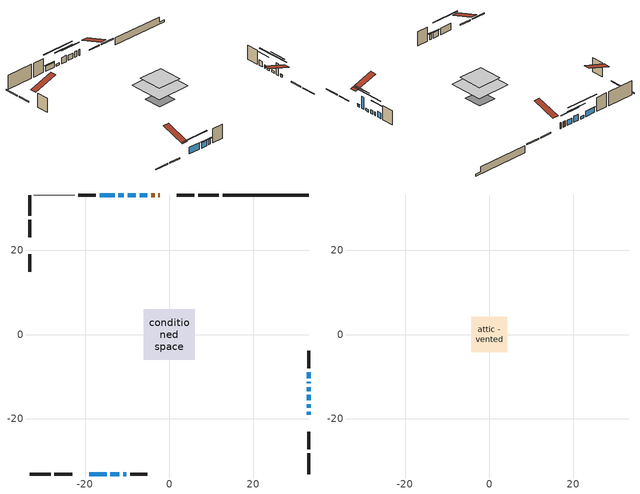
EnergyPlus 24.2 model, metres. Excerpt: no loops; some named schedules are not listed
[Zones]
conditioned space
 floor outside (Floor1 construction): -2.86,-2.86 -2.86,2.86 2.86,2.86 2.86,-2.86 z0.61
 floor adiabatic (AdiabaticFloorConstruction): -6.02,-6.02 -6.02,6.02 6.02,6.02 6.02,-6.02 z3.05
 floor foundation (Slab1 construction): -3.15,-3.15 -3.15,3.15 3.15,3.15 3.15,-3.15 z-1.83
 wall outside (RimJoist1 construction): 11.81,33.16 6.87,33.16 / -33.16,-33.16 -28.22,-33.16 / -33.16,33.16 -33.16,28.22 / 33.16,-33.16 33.16,-28.22 z0.61:0.91
 wall outside (RimJoist2 construction): 5.94,33.16 1.76,33.16 / -27.3,-33.16 -23.11,-33.16 / -33.16,27.3 -33.16,23.11 / 33.16,-27.3 33.16,-23.11 z0.61:0.91
 wall outside (AdiabaticWallConstruction 1): -2.28,33.16 -2.56,33.16 / -3.48,33.16 -4.31,33.16 z0.61:2.64
 wall outside (AdiabaticWallConstruction): 33.16,-19.07 33.16,-18.35 z0.61:1.32; 33.16,-17.43 33.16,-16.56 z0.61:4.78; -5.24,33.16 -7.02,33.16 / -13.01,33.16 -16.56,33.16 z0.61:2.44; -7.95,33.16 -9.88,33.16 z0.61:2.74; -19.07,-33.16 -14.9,-33.16 z0.61:2.95; 33.16,-15.64 33.16,-14.36 / -10.81,33.16 -12.08,33.16 z0.61:1.37; -13.97,-33.16 -11.89,-33.16 / -10.96,-33.16 -10.25,-33.16 / 33.16,-10.35 33.16,-8.92 z0.61:2.49; 33.16,-13.44 33.16,-12.52 / 33.16,-11.59 33.16,-11.27 z0.61:1.83
 wall outside (Wall1 construction): -17.49,33.16 -21.59,33.16 / -9.32,-33.16 -5.23,-33.16 / -33.16,19.07 -33.16,14.97 / 33.16,-8 33.16,-3.9 z0.61:5.49
 wall foundation (FoundationWall1 construction): 12.74,33.16,-1.83 12.74,33.16,0.61 31.12,33.16,0.61 31.12,33.16,-1.16 33.16,33.16,-1.16 33.16,33.16,-1.83
 wall adiabatic (Wall3 construction): -22.52,33.16 -32.23,33.16 z0.61:5.49
 window (WindowConstruction): 33.16,-19.07 33.16,-18.36 z0.61:1.32
 window (WindowConstruction 5): 33.16,-17.43 33.16,-16.56 z0.61:4.78
 window (WindowConstruction 6): -5.24,33.16 -7.02,33.16 z0.61:2.44
 window (WindowConstruction 7): -7.95,33.16 -9.88,33.16 z0.61:2.74
 window (WindowConstruction 8): -19.07,-33.16 -14.9,-33.16 z0.61:2.95
 window (WindowConstruction 11): 33.16,-15.64 33.16,-14.36 z0.61:1.37
 window (WindowConstruction 12): -10.81,33.16 -12.08,33.16 z0.61:1.37
 window (WindowConstruction 1): -13.01,33.16 -16.56,33.16 z0.61:2.44
 window (WindowConstruction 2): -13.97,-33.16 -11.89,-33.16 z0.61:2.49
 window (WindowConstruction 3): -10.96,-33.16 -10.25,-33.16 z0.61:2.49
 window (WindowConstruction 9): 33.16,-13.44 33.16,-12.52 z0.61:1.83
 window (WindowConstruction 10): 33.16,-11.59 33.16,-11.27 z0.61:1.83
 window (WindowConstruction 4): 33.16,-10.34 33.16,-8.92 z0.61:2.49
 door (Door): -2.28,33.16 -2.56,33.16 z0.61:2.64
 door (Door 1): -3.48,33.16 -4.31,33.16 z0.61:2.64
 ceiling adiabatic (AdiabaticFloorConstruction): 6.02,-6.02 6.02,6.02 -6.02,6.02 -6.02,-6.02 z3.05
attic - vented
 floor to conditioned space (Floor2 construction Reversed): -4.26,-4.26 -4.26,4.26 4.26,4.26 4.26,-4.26 z5.49
 roof outside (Roof1 construction): -1.36,33.16,5.49 -1.36,24.87,8.25 0.83,24.87,8.25 0.83,33.16,5.49; -20,-33.16,5.49 -20,-24.87,8.25 -22.18,-24.87,8.25 -22.18,-33.16,5.49; -33.16,20,5.49 -24.87,20,8.25 -24.87,22.18,8.25 -33.16,22.18,5.49; 33.16,-20,5.49 24.87,-20,8.25 24.87,-22.18,8.25 33.16,-22.18,5.49
shading: 33.16,-18.21 33.16,-19.22 33.31,-19.22 33.31,-18.21 z1.47; 33.16,-13.93 33.16,-20.07 33.31,-20.07 33.31,-13.93 z7.42; -9.76,33.16 -2.5,33.16 -2.5,33.31 -9.76,33.31 z5.18; -12.62,33.16 -5.21,33.16 -5.21,33.31 -12.62,33.31 z5.48; -11.85,-33.16 -22.12,-33.16 -22.12,-33.31 -11.85,-33.31 z6; 33.16,-9.03 33.16,-20.97 33.31,-20.97 33.31,-9.03 z6.7; -17.41,33.16 -5.48,33.16 -5.48,33.31 -17.41,33.31 z6.7; -16.71,33.16 -12.86,33.16 -12.86,33.31 -16.71,33.31 z2.59; -11.59,-33.16 -14.27,-33.16 -14.27,-33.31 -11.59,-33.31 z2.79; -9.95,-33.16 -11.26,-33.16 -11.26,-33.31 -9.95,-33.31 z2.79; 33.16,-6.18 33.16,-13.09 33.31,-13.09 33.31,-6.18 z5.23
[Building]
Building 1: Terrain=Suburbs
[Site:Location]
Montreal Intl AP_QC: Latitude {deg}=45.47; Longitude {deg}=-73.74; Time Zone {hr}=-5; Elevation {m}=36; Keep Site Location Information=Yes
[Site:GroundTemperature:Shallow]
2.07863, -0.316383, -0.508184, 0.628371, 5.19101, 9.73239, 13.6695, 16.1636, 16.3755, 14.347, 10.5102, 6.10817
[Site:WaterMainsTemperature]
Calculation Method=Schedule; Temperature Schedule=mains temperature schedule
[Material] Roughness=Rough; Thermal Absorptance=0.9
Name | Thickness {m} | Conductivity {W/m-K} | Density {kg/m3} | Specific Heat {J/kg-K} | Solar Absorptance | Visible Absorptance
asphalt or fiberglass shingles | 0.00635 | 0.162714 | 1121.4 | 1465.45 | 0.4 | 0.4
ceiling loosefill ins | 0.169333 | 0.0480833 | 16.02 | 1046.75 | 0.7 | 0.7
ceiling stud and cavity | 0.1397 | 0.0826429 | 65.682 | 1177.47 | 0.7 | 0.7
concrete 4.0 in. | 0.1016 | 1.803125 | 2242.8 | 837.4 | 0.7 | 0.7
concrete 8.0 in. | 0.2032 | 1.803125 | 2242.8 | 837.4 | 0.7 | 0.7
door material | 0.04445 | 0.0451087 | 512.64 | 1214.23 | 0.7 | 0.7
exterior vertical ins | 0.0542606 | 0.029427 | 32.04 | 1214.23 | 0.7 | 0.7
floor covering | 0.0127 | 0.0433444 | 54.468 | 1339.84 | 0.6 | 0.6
floor rigid ins; rim joist rigid ins; wall rigid ins | 0.051816 | 0.029427 | 32.04 | 1214.23 | 0.7 | 0.7
floor rigid ins 1; wall rigid ins 2 | 0.512978 | 0.029427 | 32.04 | 1214.23 | 0.7 | 0.7
floor stud and cavity | 0.1397 | 0.102082 | 92.3553 | 1139.71 | 0.7 | 0.7
floor stud and cavity 1 | 0.1397 | 1.75129 | 37.0049 | 1207.88 | 0.7 | 0.7
furniture material conditioned space 1 | 0.1524 | 0.115458 | 640.8 | 1214.23 | 0.6 | 0.6
gypsum board | 0.0127 | 0.160291 | 801 | 837.4 | 0.6 | 0.6
gypsum board 1 | 0.0127 | 0.160291 | 801 | 837.4 | 0.7 | 0.7
osb sheathing 0.5 in. | 0.0127 | 0.115458 | 512.64 | 1214.23 | 0.7 | 0.7
osb sheathing 0.75 in. | 0.01905 | 0.115458 | 512.64 | 1214.23 | 0.7 | 0.7
osb sheathing 2.0 in. | 0.0508 | 0.115458 | 512.64 | 1214.23 | 0.7 | 0.7
rim joist stud and cavity | 0.0508 | 0.0347348 | 125.044 | 1163.47 | 0.6 | 0.6
rim joist stud and cavity 1 | 0.0508 | 0.0345269 | 125.044 | 1163.47 | 0.6 | 0.6
wall rigid ins 1 | 0.051816 | 0.029427 | 32.04 | 1214.23 | 0.4 | 0.4
wall stud and cavity | 0.1397 | 0.160606 | 139.0536 | 1170.24 | 0.7 | 0.7
wall stud and cavity 1 | 0.1397 | 0.135265 | 139.0536 | 1170.24 | 0.7 | 0.7
wall stud and cavity 2 | 0.0889 | 0.380278 | 52.3479 | 1209.89 | 0.7 | 0.7
wall stud and cavity 3 | 0.0889 | 0.391764 | 83.0341 | 1211.67 | 0.7 | 0.7
wood siding | 0.0254 | 0.102417 | 544.68 | 1172.36 | 0.4 | 0.4
wood siding 1; wood siding 2; wood siding 3 | 0.0254 | 0.102417 | 544.68 | 1172.36 | 0.7 | 0.7
[WindowMaterial:SimpleGlazingSystem]
Name | U-Factor {W/m2-K} | Solar Heat Gain Coefficient
WindowMaterial | 2.98038 | 0.6
WindowMaterial 1 | 2.887263 | 0.7
WindowMaterial 2 | 2.881585 | 0.7
WindowMaterial 3 | 2.941204 | 0.65
WindowMaterial 4 | 2.909975 | 0.68
WindowMaterial 5 | 2.87988 | 0.7
WindowMaterial 6 | 2.87534 | 0.71
WindowMaterial 7 | 6.662 | 0.76
WindowMaterial 8 | 6.83007 | 0.72
WindowMaterial 9 | 3.304596 | 0.64
[Construction]
AdiabaticFloorConstruction: floor stud and cavity 1, floor rigid ins 1, osb sheathing 0.75 in., floor covering
AdiabaticWallConstruction: wood siding 2, wall rigid ins 2, wall stud and cavity 2, gypsum board
AdiabaticWallConstruction 1: wood siding 3, wall rigid ins 2, wall stud and cavity 2, gypsum board
Door; Door 1: door material
Floor1 construction: floor stud and cavity, floor rigid ins, osb sheathing 0.75 in., floor covering
Floor2 construction Reversed: gypsum board, ceiling stud and cavity, ceiling loosefill ins
FoundationWall1 construction: concrete 8.0 in., gypsum board 1
furniture construction conditioned space 1: furniture material conditioned space 1
PartitionWallConstruction: gypsum board, wall stud and cavity 3, gypsum board
RimJoist1 construction: wood siding 1, rim joist rigid ins, osb sheathing 2.0 in., rim joist stud and cavity
RimJoist2 construction: wood siding 1, rim joist rigid ins, osb sheathing 2.0 in., rim joist stud and cavity 1
Roof1 construction: asphalt or fiberglass shingles
Slab1 construction: concrete 4.0 in.
Wall1 construction: wood siding, wall rigid ins, osb sheathing 0.5 in., wall stud and cavity, gypsum board
Wall3 construction: wall rigid ins 1, osb sheathing 0.5 in., wall stud and cavity 1, gypsum board
WindowConstruction: WindowMaterial
WindowConstruction 1; WindowConstruction 6: WindowMaterial 1
WindowConstruction 10: WindowMaterial 8
WindowConstruction 11; WindowConstruction 12: WindowMaterial 9
WindowConstruction 2: WindowMaterial 2
WindowConstruction 3; WindowConstruction 4: WindowMaterial 3
WindowConstruction 5: WindowMaterial 4
WindowConstruction 7: WindowMaterial 5
WindowConstruction 8: WindowMaterial 6
WindowConstruction 9: WindowMaterial 7
[Zone] Multiplier=1; Part of Total Floor Area=Yes
Name | Volume {m3}
attic - vented | 32.5085
conditioned space | 477.7
[Space]
Name | Zone | Volume {m3}
attic - vented 1 | attic - vented | 32.5085
conditioned space 1 | conditioned space | 477.7
[ZoneInfiltration:EffectiveLeakageArea]
infil attic - vented 1: Zone or Space=attic - vented 1; Schedule=Always On Discrete; Effective Air Leakage Area {cm2}=2898.4; Stack Coefficient=0.000192182; Wind Coefficient=9.36648e-06
[ZoneMixing]
whole house fan mix: Zone or Space=attic - vented; Schedule=Always On Continuous; Design Flow Rate Calculation Method=Flow/Zone; Design Flow Rate {m3/s}=0; Source Zone or Space=conditioned space
[SurfaceProperty:ExposedFoundationPerimeter]
Slab1: Exposed Perimeter Calculation Method=TotalExposedPerimeter; Total Exposed Perimeter {m}=20.422
[InternalMass] Zone or ZoneList=conditioned space; Space or SpaceList=conditioned space 1
Name | Construction | Surface Area {m2}
furniture mass conditioned space 1 | furniture construction conditioned space 1 | 86.944
partition wall mass | PartitionWallConstruction | 217.36
[Lights]
interior lighting: Zone or ZoneList or Space or SpaceList=conditioned space 1; Schedule=interior lighting schedule; Design Level Calculation Method=LightingLevel; Lighting Level {W}=343.2; Return Air Fraction=0; Fraction Radiant=0.6; Fraction Visible=0.2; Fraction Replaceable=1
[People]
occupants: Zone or ZoneList or Space or SpaceList=conditioned space 1; Number of People Schedule=occupants schedule; Number of People Calculation Method=People; Number of People=3; Fraction Radiant=0.314171; Sensible Heat Fraction=0.56303; Activity Level Schedule=occupants activity schedule; Carbon Dioxide Generation Rate {m3/s-W}=0; Enable ASHRAE 55 Comfort Warnings=No; Mean Radiant Temperature Calculation Type=EnclosureAveraged
[ElectricEquipment] Zone or ZoneList or Space or SpaceList=conditioned space 1; Design Level Calculation Method=EquipmentLevel
Name | Schedule | Design Level {W} | Fraction Latent | Fraction Radiant | Fraction Lost
clothes dryer | clothes dryer schedule | 140.772 | 0.015 | 0.081 | 0.85
clothes washer | clothes washer schedule | 32.1985 | 0.03 | 0.162 | 0.7
cooking range | cooking range schedule | 208.969 | 0.08 | 0.432 | 0.2
dishwasher | dishwasher schedule | 66.8632 | 0.3 | 0.18 | 0.4
fridge | fridge schedule | 72.9452 | 0 | 0.6 | 0
mech vent bath fan 0 | mech vent bath fan 0 schedule | 50.2 | 0 | 0 | 1
mech vent bath fan 1 | mech vent bath fan 1 schedule | 50.2 | 0 | 0 | 1
mech vent house fan | mech vent house fan schedule | 0 | 0 | 0 | 1
mech vent house fan cfis | mech vent house fan cfis schedule | 0 | 0 | 0 | 0
mech vent range fan 0 | mech vent range fan 0 schedule | 57 | 0 | 0 | 1
misc plug loads | misc plug loads schedule | 494.7 | 0.045 | 0.513 | 0.1
whole house fan | Always On Discrete | 0 | 0 | 0 | 1
[OtherEquipment] Zone or ZoneList or Space or SpaceList=conditioned space 1; Design Level Calculation Method=EquipmentLevel
Name | Fuel Type | Schedule | Design Level {W} | Fraction Latent | Fraction Radiant | Fraction Lost
clothes dryer 1 | Electricity | clothes dryer schedule | 0 | 0.015 | 0.081 | 0.85
cooking range 1 | Electricity | cooking range schedule | 0 | 0.08 | 0.432 | 0.2
general water use latent | None | general water use schedule | 59.3978 | 1 | 0 | 0
general water use sensible | None | general water use schedule | -58.539 | 0 | 0.6 | 0
mech vent house fan latent load | None | Always On Discrete | 0 | 1 | 0 | 0
mech vent house fan sensible load | None | Always On Discrete | 0 | 0 | 0 | 0
water heater energy adjustment1 | Electricity | Always On Discrete | 0.01 | 0 | 0 | 1
[ZoneInfiltration:DesignFlowRate] Zone or ZoneList or Space or SpaceList=conditioned space 1; Schedule=Always On Discrete; Design Flow Rate Calculation Method=Flow/Zone; Design Flow Rate {m3/s}=0
infil flow; natural vent flow; whole house fan flow
[Foundation:Kiva]
Foundation Kiva 1: Initial Indoor Air Temperature {C}=18; Wall Height Above Grade {m}=0.609996; Wall Depth Below Slab {m}=0.2032; Custom Block Material Name 1=exterior vertical ins; Custom Block Depth 1 {m}=2.43998; Custom Block X Position 1 {m}=0.2159; Custom Block Z Position 1 {m}=0
[Foundation:Kiva:Settings]
Soil Conductivity {W/m-K}=0.849921; Soil Density {kg/m3}=1842.3; Soil Specific Heat {J/kg-K}=418.7; Ground Solar Absorptivity=0.9; Ground Thermal Absorptivity=0.9; Ground Surface Roughness {m}=0.03; Far-Field Width {m}=40; Deep-Ground Boundary Condition=ZeroFlux; Deep-Ground Depth {m}=40; Minimum Cell Dimension {m}=0.2; Maximum Cell Growth Coefficient=3; Simulation Timestep=Timestep
[Exterior:Lights]
exterior lighting: Schedule=exterior lighting schedule; Design Level {W}=75.6
[Schedule:Constant]
Name | Hourly Value
Always On Continuous; mech vent house fan schedule; mech vent house fan cfis schedule; Always On Discrete | 1
occupants activity schedule | 117.228
fridge schedule | 0
[Schedule:Week:Daily]
interior lighting schedule Week Rule - Jan1-Jan27: interior lighting schedule day, interior lighting schedule day, interior lighting schedule day, interior lighting schedule day, interior lighting schedule day, interior lighting schedule day, interior lighting schedule day, interior lighting schedule default day, interior lighting schedule default day, interior lighting schedule default day, interior lighting schedule default day, interior lighting schedule default day
interior lighting schedule Week Rule - Jan28-Feb3: interior lighting schedule day, interior lighting schedule day, interior lighting schedule day, interior lighting schedule day, interior lighting schedule day 1, interior lighting schedule day 1, interior lighting schedule day 1, interior lighting schedule default day, interior lighting schedule default day, interior lighting schedule default day, interior lighting schedule default day, interior lighting schedule default day
interior lighting schedule Week Rule - Feb4-Feb24: interior lighting schedule day 1, interior lighting schedule day 1, interior lighting schedule day 1, interior lighting schedule day 1, interior lighting schedule day 1, interior lighting schedule day 1, interior lighting schedule day 1, interior lighting schedule default day, interior lighting schedule default day, interior lighting schedule default day, interior lighting schedule default day, interior lighting schedule default day
interior lighting schedule Week Rule - Feb25-Mar3: interior lighting schedule day 1, interior lighting schedule day 1, interior lighting schedule day 1, interior lighting schedule day 1, interior lighting schedule day 2, interior lighting schedule day 2, interior lighting schedule day 2, interior lighting schedule default day, interior lighting schedule default day, interior lighting schedule default day, interior lighting schedule default day, interior lighting schedule default day
interior lighting schedule Week Rule - Mar4-Mar31: interior lighting schedule day 2, interior lighting schedule day 2, interior lighting schedule day 2, interior lighting schedule day 2, interior lighting schedule day 2, interior lighting schedule day 2, interior lighting schedule day 2, interior lighting schedule default day, interior lighting schedule default day, interior lighting schedule default day, interior lighting schedule default day, interior lighting schedule default day
interior lighting schedule Week Rule - Apr1-Apr28: interior lighting schedule day 3, interior lighting schedule day 3, interior lighting schedule day 3, interior lighting schedule day 3, interior lighting schedule day 3, interior lighting schedule day 3, interior lighting schedule day 3, interior lighting schedule default day, interior lighting schedule default day, interior lighting schedule default day, interior lighting schedule default day, interior lighting schedule default day
interior lighting schedule Week Rule - Apr29-May5: interior lighting schedule day 3, interior lighting schedule day 3, interior lighting schedule day 4, interior lighting schedule day 4, interior lighting schedule day 4, interior lighting schedule day 4, interior lighting schedule day 4, interior lighting schedule default day, interior lighting schedule default day, interior lighting schedule default day, interior lighting schedule default day, interior lighting schedule default day
interior lighting schedule Week Rule - May6-May26: interior lighting schedule day 4, interior lighting schedule day 4, interior lighting schedule day 4, interior lighting schedule day 4, interior lighting schedule day 4, interior lighting schedule day 4, interior lighting schedule day 4, interior lighting schedule default day, interior lighting schedule default day, interior lighting schedule default day, interior lighting schedule default day, interior lighting schedule default day
interior lighting schedule Week Rule - May27-Jun2: interior lighting schedule day 4, interior lighting schedule day 4, interior lighting schedule day 4, interior lighting schedule day 4, interior lighting schedule day 4, interior lighting schedule day 5, interior lighting schedule day 5, interior lighting schedule default day, interior lighting schedule default day, interior lighting schedule default day, interior lighting schedule default day, interior lighting schedule default day
interior lighting schedule Week Rule - Jun3-Jun30: interior lighting schedule day 5, interior lighting schedule day 5, interior lighting schedule day 5, interior lighting schedule day 5, interior lighting schedule day 5, interior lighting schedule day 5, interior lighting schedule day 5, interior lighting schedule default day, interior lighting schedule default day, interior lighting schedule default day, interior lighting schedule default day, interior lighting schedule default day
interior lighting schedule Week Rule - Jul1-Jul28: interior lighting schedule day 6, interior lighting schedule day 6, interior lighting schedule day 6, interior lighting schedule day 6, interior lighting schedule day 6, interior lighting schedule day 6, interior lighting schedule day 6, interior lighting schedule default day, interior lighting schedule default day, interior lighting schedule default day, interior lighting schedule default day, interior lighting schedule default day
interior lighting schedule Week Rule - Jul29-Aug4: interior lighting schedule day 6, interior lighting schedule day 6, interior lighting schedule day 6, interior lighting schedule day 7, interior lighting schedule day 7, interior lighting schedule day 7, interior lighting schedule day 7, interior lighting schedule default day, interior lighting schedule default day, interior lighting schedule default day, interior lighting schedule default day, interior lighting schedule default day
interior lighting schedule Week Rule - Aug5-Aug25: interior lighting schedule day 7, interior lighting schedule day 7, interior lighting schedule day 7, interior lighting schedule day 7, interior lighting schedule day 7, interior lighting schedule day 7, interior lighting schedule day 7, interior lighting schedule default day, interior lighting schedule default day, interior lighting schedule default day, interior lighting schedule default day, interior lighting schedule default day
interior lighting schedule Week Rule - Aug26-Sep1: interior lighting schedule day 7, interior lighting schedule day 7, interior lighting schedule day 7, interior lighting schedule day 7, interior lighting schedule day 7, interior lighting schedule day 7, interior lighting schedule day 8, interior lighting schedule default day, interior lighting schedule default day, interior lighting schedule default day, interior lighting schedule default day, interior lighting schedule default day
interior lighting schedule Week Rule - Sep2-Sep29: interior lighting schedule day 8, interior lighting schedule day 8, interior lighting schedule day 8, interior lighting schedule day 8, interior lighting schedule day 8, interior lighting schedule day 8, interior lighting schedule day 8, interior lighting schedule default day, interior lighting schedule default day, interior lighting schedule default day, interior lighting schedule default day, interior lighting schedule default day
interior lighting schedule Week Rule - Sep30-Oct6: interior lighting schedule day 8, interior lighting schedule day 9, interior lighting schedule day 9, interior lighting schedule day 9, interior lighting schedule day 9, interior lighting schedule day 9, interior lighting schedule day 9, interior lighting schedule default day, interior lighting schedule default day, interior lighting schedule default day, interior lighting schedule default day, interior lighting schedule default day
interior lighting schedule Week Rule - Oct7-Oct27: interior lighting schedule day 9, interior lighting schedule day 9, interior lighting schedule day 9, interior lighting schedule day 9, interior lighting schedule day 9, interior lighting schedule day 9, interior lighting schedule day 9, interior lighting schedule default day, interior lighting schedule default day, interior lighting schedule default day, interior lighting schedule default day, interior lighting schedule default day
interior lighting schedule Week Rule - Oct28-Nov3: interior lighting schedule day 9, interior lighting schedule day 9, interior lighting schedule day 9, interior lighting schedule day 9, interior lighting schedule day 10, interior lighting schedule day 10, interior lighting schedule day 10, interior lighting schedule default day, interior lighting schedule default day, interior lighting schedule default day, interior lighting schedule default day, interior lighting schedule default day
interior lighting schedule Week Rule - Nov4-Nov24: interior lighting schedule day 10, interior lighting schedule day 10, interior lighting schedule day 10, interior lighting schedule day 10, interior lighting schedule day 10, interior lighting schedule day 10, interior lighting schedule day 10, interior lighting schedule default day, interior lighting schedule default day, interior lighting schedule default day, interior lighting schedule default day, interior lighting schedule default day
interior lighting schedule Week Rule - Nov25-Dec1: interior lighting schedule day 10, interior lighting schedule day 10, interior lighting schedule day 10, interior lighting schedule day 10, interior lighting schedule day 10, interior lighting schedule day 10, interior lighting schedule day 11, interior lighting schedule default day, interior lighting schedule default day, interior lighting schedule default day, interior lighting schedule default day, interior lighting schedule default day
interior lighting schedule Week Rule - Dec2-Dec31: interior lighting schedule day 11, interior lighting schedule day 11, interior lighting schedule day 11, interior lighting schedule day 11, interior lighting schedule day 11, interior lighting schedule day 11, interior lighting schedule day 11, interior lighting schedule default day, interior lighting schedule default day, interior lighting schedule default day, interior lighting schedule default day, interior lighting schedule default day
occupants schedule Week Rule - Jan1-Dec31: occupants schedule day, occupants schedule day, occupants schedule day, occupants schedule day, occupants schedule day, occupants schedule day, occupants schedule day, occupants schedule default day, occupants schedule default day, occupants schedule default day, occupants schedule default day, occupants schedule default day
clothes dryer schedule Week Rule - Jan1-Dec31: clothes dryer schedule day, clothes dryer schedule day, clothes dryer schedule day, clothes dryer schedule day, clothes dryer schedule day, clothes dryer schedule day, clothes dryer schedule day, clothes dryer schedule default day, clothes dryer schedule default day, clothes dryer schedule default day, clothes dryer schedule default day, clothes dryer schedule default day
clothes washer schedule Week Rule - Jan1-Dec31: clothes washer schedule day, clothes washer schedule day, clothes washer schedule day, clothes washer schedule day, clothes washer schedule day, clothes washer schedule day, clothes washer schedule day, clothes washer schedule default day, clothes washer schedule default day, clothes washer schedule default day, clothes washer schedule default day, clothes washer schedule default day
cooking range schedule Week Rule - Jan1-Dec31: cooking range schedule day, cooking range schedule day, cooking range schedule day, cooking range schedule day, cooking range schedule day, cooking range schedule day, cooking range schedule day, cooking range schedule default day, cooking range schedule default day, cooking range schedule default day, cooking range schedule default day, cooking range schedule default day
dishwasher schedule Week Rule - Jan1-Dec31: dishwasher schedule day, dishwasher schedule day, dishwasher schedule day, dishwasher schedule day, dishwasher schedule day, dishwasher schedule day, dishwasher schedule day, dishwasher schedule default day, dishwasher schedule default day, dishwasher schedule default day, dishwasher schedule default day, dishwasher schedule default day
mech vent bath fan 0 schedule Week Rule - Jan1-Dec31: mech vent bath fan 0 schedule day, mech vent bath fan 0 schedule day, mech vent bath fan 0 schedule day, mech vent bath fan 0 schedule day, mech vent bath fan 0 schedule day, mech vent bath fan 0 schedule day, mech vent bath fan 0 schedule day, mech vent bath fan 0 schedule default day, mech vent bath fan 0 schedule default day, mech vent bath fan 0 schedule default day, mech vent bath fan 0 schedule default day, mech vent bath fan 0 schedule default day
mech vent bath fan 1 schedule Week Rule - Jan1-Dec31: mech vent bath fan 1 schedule day, mech vent bath fan 1 schedule day, mech vent bath fan 1 schedule day, mech vent bath fan 1 schedule day, mech vent bath fan 1 schedule day, mech vent bath fan 1 schedule day, mech vent bath fan 1 schedule day, mech vent bath fan 1 schedule default day, mech vent bath fan 1 schedule default day, mech vent bath fan 1 schedule default day, mech vent bath fan 1 schedule default day, mech vent bath fan 1 schedule default day
mech vent range fan 0 schedule Week Rule - Jan1-Dec31: mech vent range fan 0 schedule day, mech vent range fan 0 schedule day, mech vent range fan 0 schedule day, mech vent range fan 0 schedule day, mech vent range fan 0 schedule day, mech vent range fan 0 schedule day, mech vent range fan 0 schedule day, mech vent range fan 0 schedule default day, mech vent range fan 0 schedule default day, mech vent range fan 0 schedule default day, mech vent range fan 0 schedule default day, mech vent range fan 0 schedule default day
misc plug loads schedule Week Rule - Jan1-Dec31: misc plug loads schedule day, misc plug loads schedule day, misc plug loads schedule day, misc plug loads schedule day, misc plug loads schedule day, misc plug loads schedule day, misc plug loads schedule day, misc plug loads schedule default day, misc plug loads schedule default day, misc plug loads schedule default day, misc plug loads schedule default day, misc plug loads schedule default day
general water use schedule Week Rule - Jan1-Dec31: general water use schedule day, general water use schedule day, general water use schedule day, general water use schedule day, general water use schedule day, general water use schedule day, general water use schedule day, general water use schedule default day, general water use schedule default day, general water use schedule default day, general water use schedule default day, general water use schedule default day
exterior lighting schedule Week Rule - Jan1-Jan27: exterior lighting schedule day, exterior lighting schedule day, exterior lighting schedule day, exterior lighting schedule day, exterior lighting schedule day, exterior lighting schedule day, exterior lighting schedule day, exterior lighting schedule default day, exterior lighting schedule default day, exterior lighting schedule default day, exterior lighting schedule default day, exterior lighting schedule default day
exterior lighting schedule Week Rule - Jan28-Feb3: exterior lighting schedule day, exterior lighting schedule day, exterior lighting schedule day, exterior lighting schedule day, exterior lighting schedule day 1, exterior lighting schedule day 1, exterior lighting schedule day 1, exterior lighting schedule default day, exterior lighting schedule default day, exterior lighting schedule default day, exterior lighting schedule default day, exterior lighting schedule default day
exterior lighting schedule Week Rule - Feb4-Feb24: exterior lighting schedule day 1, exterior lighting schedule day 1, exterior lighting schedule day 1, exterior lighting schedule day 1, exterior lighting schedule day 1, exterior lighting schedule day 1, exterior lighting schedule day 1, exterior lighting schedule default day, exterior lighting schedule default day, exterior lighting schedule default day, exterior lighting schedule default day, exterior lighting schedule default day
exterior lighting schedule Week Rule - Feb25-Mar3: exterior lighting schedule day 1, exterior lighting schedule day 1, exterior lighting schedule day 1, exterior lighting schedule day 1, exterior lighting schedule day 2, exterior lighting schedule day 2, exterior lighting schedule day 2, exterior lighting schedule default day, exterior lighting schedule default day, exterior lighting schedule default day, exterior lighting schedule default day, exterior lighting schedule default day
exterior lighting schedule Week Rule - Mar4-Mar31: exterior lighting schedule day 2, exterior lighting schedule day 2, exterior lighting schedule day 2, exterior lighting schedule day 2, exterior lighting schedule day 2, exterior lighting schedule day 2, exterior lighting schedule day 2, exterior lighting schedule default day, exterior lighting schedule default day, exterior lighting schedule default day, exterior lighting schedule default day, exterior lighting schedule default day
exterior lighting schedule Week Rule - Apr1-Apr28: exterior lighting schedule day 3, exterior lighting schedule day 3, exterior lighting schedule day 3, exterior lighting schedule day 3, exterior lighting schedule day 3, exterior lighting schedule day 3, exterior lighting schedule day 3, exterior lighting schedule default day, exterior lighting schedule default day, exterior lighting schedule default day, exterior lighting schedule default day, exterior lighting schedule default day
exterior lighting schedule Week Rule - Apr29-May5: exterior lighting schedule day 3, exterior lighting schedule day 3, exterior lighting schedule day 4, exterior lighting schedule day 4, exterior lighting schedule day 4, exterior lighting schedule day 4, exterior lighting schedule day 4, exterior lighting schedule default day, exterior lighting schedule default day, exterior lighting schedule default day, exterior lighting schedule default day, exterior lighting schedule default day
exterior lighting schedule Week Rule - May6-May26: exterior lighting schedule day 4, exterior lighting schedule day 4, exterior lighting schedule day 4, exterior lighting schedule day 4, exterior lighting schedule day 4, exterior lighting schedule day 4, exterior lighting schedule day 4, exterior lighting schedule default day, exterior lighting schedule default day, exterior lighting schedule default day, exterior lighting schedule default day, exterior lighting schedule default day
exterior lighting schedule Week Rule - May27-Jun2: exterior lighting schedule day 4, exterior lighting schedule day 4, exterior lighting schedule day 4, exterior lighting schedule day 4, exterior lighting schedule day 4, exterior lighting schedule day 5, exterior lighting schedule day 5, exterior lighting schedule default day, exterior lighting schedule default day, exterior lighting schedule default day, exterior lighting schedule default day, exterior lighting schedule default day
exterior lighting schedule Week Rule - Jun3-Jun30: exterior lighting schedule day 5, exterior lighting schedule day 5, exterior lighting schedule day 5, exterior lighting schedule day 5, exterior lighting schedule day 5, exterior lighting schedule day 5, exterior lighting schedule day 5, exterior lighting schedule default day, exterior lighting schedule default day, exterior lighting schedule default day, exterior lighting schedule default day, exterior lighting schedule default day
exterior lighting schedule Week Rule - Jul1-Jul28: exterior lighting schedule day 6, exterior lighting schedule day 6, exterior lighting schedule day 6, exterior lighting schedule day 6, exterior lighting schedule day 6, exterior lighting schedule day 6, exterior lighting schedule day 6, exterior lighting schedule default day, exterior lighting schedule default day, exterior lighting schedule default day, exterior lighting schedule default day, exterior lighting schedule default day
exterior lighting schedule Week Rule - Jul29-Aug4: exterior lighting schedule day 6, exterior lighting schedule day 6, exterior lighting schedule day 6, exterior lighting schedule day 7, exterior lighting schedule day 7, exterior lighting schedule day 7, exterior lighting schedule day 7, exterior lighting schedule default day, exterior lighting schedule default day, exterior lighting schedule default day, exterior lighting schedule default day, exterior lighting schedule default day
exterior lighting schedule Week Rule - Aug5-Aug25: exterior lighting schedule day 7, exterior lighting schedule day 7, exterior lighting schedule day 7, exterior lighting schedule day 7, exterior lighting schedule day 7, exterior lighting schedule day 7, exterior lighting schedule day 7, exterior lighting schedule default day, exterior lighting schedule default day, exterior lighting schedule default day, exterior lighting schedule default day, exterior lighting schedule default day
exterior lighting schedule Week Rule - Aug26-Sep1: exterior lighting schedule day 7, exterior lighting schedule day 7, exterior lighting schedule day 7, exterior lighting schedule day 7, exterior lighting schedule day 7, exterior lighting schedule day 7, exterior lighting schedule day 8, exterior lighting schedule default day, exterior lighting schedule default day, exterior lighting schedule default day, exterior lighting schedule default day, exterior lighting schedule default day
exterior lighting schedule Week Rule - Sep2-Sep29: exterior lighting schedule day 8, exterior lighting schedule day 8, exterior lighting schedule day 8, exterior lighting schedule day 8, exterior lighting schedule day 8, exterior lighting schedule day 8, exterior lighting schedule day 8, exterior lighting schedule default day, exterior lighting schedule default day, exterior lighting schedule default day, exterior lighting schedule default day, exterior lighting schedule default day
exterior lighting schedule Week Rule - Sep30-Oct6: exterior lighting schedule day 8, exterior lighting schedule day 9, exterior lighting schedule day 9, exterior lighting schedule day 9, exterior lighting schedule day 9, exterior lighting schedule day 9, exterior lighting schedule day 9, exterior lighting schedule default day, exterior lighting schedule default day, exterior lighting schedule default day, exterior lighting schedule default day, exterior lighting schedule default day
[Schedule:Year]
interior lighting schedule: interior lighting schedule Week Rule - Jan1-Jan27, 1, 1, 1, 27, interior lighting schedule Week Rule - Jan28-Feb3, 1, 28, 2, 3, interior lighting schedule Week Rule - Feb4-Feb24, 2, 4, 2, 24, interior lighting schedule Week Rule - Feb25-Mar3, 2, 25, 3, 3, interior lighting schedule Week Rule - Mar4-Mar31, 3, 4, 3, 31, interior lighting schedule Week Rule - Apr1-Apr28, 4, 1, 4, 28, interior lighting schedule Week Rule - Apr29-May5, 4, 29, 5, 5, interior lighting schedule Week Rule - May6-May26, 5, 6, 5, 26, interior lighting schedule Week Rule - May27-Jun2, 5, 27, 6, 2, interior lighting schedule Week Rule - Jun3-Jun30, 6, 3, 6, 30, interior lighting schedule Week Rule - Jul1-Jul28, 7, 1, 7, 28, interior lighting schedule Week Rule - Jul29-Aug4, 7, 29, 8, 4, interior lighting schedule Week Rule - Aug5-Aug25, 8, 5, 8, 25, interior lighting schedule Week Rule - Aug26-Sep1, 8, 26, 9, 1, interior lighting schedule Week Rule - Sep2-Sep29, 9, 2, 9, 29, interior lighting schedule Week Rule - Sep30-Oct6, 9, 30, 10, 6, interior lighting schedule Week Rule - Oct7-Oct27, 10, 7, 10, 27, interior lighting schedule Week Rule - Oct28-Nov3, 10, 28, 11, 3, interior lighting schedule Week Rule - Nov4-Nov24, 11, 4, 11, 24, interior lighting schedule Week Rule - Nov25-Dec1, 11, 25, 12, 1, interior lighting schedule Week Rule - Dec2-Dec31, 12, 2, 12, 31
occupants schedule: occupants schedule Week Rule - Jan1-Dec31, 1, 1, 12, 31
clothes dryer schedule: clothes dryer schedule Week Rule - Jan1-Dec31, 1, 1, 12, 31
clothes washer schedule: clothes washer schedule Week Rule - Jan1-Dec31, 1, 1, 12, 31
cooking range schedule: cooking range schedule Week Rule - Jan1-Dec31, 1, 1, 12, 31
dishwasher schedule: dishwasher schedule Week Rule - Jan1-Dec31, 1, 1, 12, 31
mech vent bath fan 0 schedule: mech vent bath fan 0 schedule Week Rule - Jan1-Dec31, 1, 1, 12, 31
mech vent bath fan 1 schedule: mech vent bath fan 1 schedule Week Rule - Jan1-Dec31, 1, 1, 12, 31
mech vent range fan 0 schedule: mech vent range fan 0 schedule Week Rule - Jan1-Dec31, 1, 1, 12, 31
misc plug loads schedule: misc plug loads schedule Week Rule - Jan1-Dec31, 1, 1, 12, 31
general water use schedule: general water use schedule Week Rule - Jan1-Dec31, 1, 1, 12, 31
exterior lighting schedule: exterior lighting schedule Week Rule - Jan1-Jan27, 1, 1, 1, 27, exterior lighting schedule Week Rule - Jan28-Feb3, 1, 28, 2, 3, exterior lighting schedule Week Rule - Feb4-Feb24, 2, 4, 2, 24, exterior lighting schedule Week Rule - Feb25-Mar3, 2, 25, 3, 3, exterior lighting schedule Week Rule - Mar4-Mar31, 3, 4, 3, 31, exterior lighting schedule Week Rule - Apr1-Apr28, 4, 1, 4, 28, exterior lighting schedule Week Rule - Apr29-May5, 4, 29, 5, 5, exterior lighting schedule Week Rule - May6-May26, 5, 6, 5, 26, exterior lighting schedule Week Rule - May27-Jun2, 5, 27, 6, 2, exterior lighting schedule Week Rule - Jun3-Jun30, 6, 3, 6, 30, exterior lighting schedule Week Rule - Jul1-Jul28, 7, 1, 7, 28, exterior lighting schedule Week Rule - Jul29-Aug4, 7, 29, 8, 4, exterior lighting schedule Week Rule - Aug5-Aug25, 8, 5, 8, 25, exterior lighting schedule Week Rule - Aug26-Sep1, 8, 26, 9, 1, exterior lighting schedule Week Rule - Sep2-Sep29, 9, 2, 9, 29, exterior lighting schedule Week Rule - Sep30-Oct6, 9, 30, 10, 6, exterior lighting schedule Week Rule - Oct7-Oct27, 10, 7, 10, 27, exterior lighting schedule Week Rule - Oct28-Nov3, 10, 28, 11, 3, exterior lighting schedule Week Rule - Nov4-Nov24, 11, 4, 11, 24, exterior lighting schedule Week Rule - Nov25-Dec1, 11, 25, 12, 1, exterior lighting schedule Week Rule - Dec2-Dec31, 12, 2, 12, 31
[Schedule:Compact]
mains temperature schedule: Through: 01/01, For: AllDays, Until: 24:00, 6.56833, Through: 01/02, For: AllDays, Until: 24:00, 6.48722, Through: 01/03, For: AllDays, Until: 24:00, 6.40722, Through: 01/04, For: AllDays, Until: 24:00, 6.32889, Through: 01/05, For: AllDays, Until: 24:00, 6.25167, Through: 01/06, For: AllDays, Until: 24:00, 6.17611, Through: 01/07, For: AllDays, Until: 24:00, 6.10222, Through: 01/08, For: AllDays, Until: 24:00, 6.02944, Through: 01/09, For: AllDays, Until: 24:00, 5.95833, Through: 01/10, For: AllDays, Until: 24:00, 5.88889, Through: 01/11, For: AllDays, Until: 24:00, 5.82056, Through: 01/12, For: AllDays, Until: 24:00, 5.75444, Through: 01/13, For: AllDays, Until: 24:00, 5.68944, Through: 01/14, For: AllDays, Until: 24:00, 5.62611, Through: 01/15, For: AllDays, Until: 24:00, 5.56444, Through: 01/16, For: AllDays, Until: 24:00, 5.50444, Through: 01/17, For: AllDays, Until: 24:00, 5.44611, Through: 01/18, For: AllDays, Until: 24:00, 5.38944, Through: 01/19, For: AllDays, Until: 24:00, 5.33389, Through: 01/20, For: AllDays, Until: 24:00, 5.28111, Through: 01/21, For: AllDays, Until: 24:00, 5.22944, Through: 01/22, For: AllDays, Until: 24:00, 5.17944, Through: 01/23, For: AllDays, Until: 24:00, 5.13111, Through: 01/24, For: AllDays, Until: 24:00, 5.085, Through: 01/25, For: AllDays, Until: 24:00, 5.04056, Through: 01/26, For: AllDays, Until: 24:00, 4.99778, Through: 01/27, For: AllDays, Until: 24:00, 4.95667, Through: 01/28, For: AllDays, Until: 24:00, 4.91778, Through: 01/29, For: AllDays, Until: 24:00, 4.88056, Through: 01/30, For: AllDays, Until: 24:00, 4.845, Through: 01/31, For: AllDays, Until: 24:00, 4.81167, Through: 02/01, For: AllDays, Until: 24:00, 4.77944, Through: 02/02, For: AllDays, Until: 24:00, 4.75, Through: 02/03, For: AllDays, Until: 24:00, 4.72167, Through: 02/04, For: AllDays, Until: 24:00, 4.69611, Through: 02/05, For: AllDays, Until: 24:00, 4.67167, Through: 02/06, For: AllDays, Until: 24:00, 4.64944, Through: 02/07, For: AllDays, Until: 24:00, 4.62889, Through: 02/08, For: AllDays, Until: 24:00, 4.61056, Through: 02/09, For: AllDays, Until: 24:00, 4.59389, Through: 02/10, For: AllDays, Until: 24:00, 4.57944, Through: 02/11, For: AllDays, Until: 24:00, 4.56667, Through: 02/12, For: AllDays, Until: 24:00, 4.55611, Through: 02/13, For: AllDays, Until: 24:00, 4.54722, Through: 02/14, For: AllDays, Until: 24:00, 4.54056, Through: 02/15, For: AllDays, Until: 24:00, 4.53556, Through: 02/16, For: AllDays, Until: 24:00, 4.53278, Through: 02/17, For: AllDays, Until: 24:00, 4.53167, Through: 02/18, For: AllDays, Until: 24:00, 4.53278, Through: 02/19, For: AllDays, Until: 24:00, 4.53556, Through: 02/20, For: AllDays, Until: 24:00, 4.54056, Through: 02/21, For: AllDays, Until: 24:00, 4.54722, Through: 02/22, For: AllDays, Until: 24:00, 4.55611, Through: 02/23, For: AllDays, Until: 24:00, 4.56667, Through: 02/24, For: AllDays, Until: 24:00, 4.57944, Through: 02/25, For: AllDays, Until: 24:00, 4.59389, Through: 02/26, For: AllDays, Until: 24:00, 4.61056, Through: 02/27, For: AllDays, Until: 24:00, 4.62889, Through: 02/28, For: AllDays, Until: 24:00, 4.64889, Through: 03/01, For: AllDays, Until: 24:00, 4.67111, Through: 03/02, For: AllDays, Until: 24:00, 4.69556, Through: 03/03, For: AllDays, Until: 24:00, 4.72167, Through: 03/04, For: AllDays, Until: 24:00, 4.74944, Through: 03/05, For: AllDays, Until: 24:00, 4.77944, Through: 03/06, For: AllDays, Until: 24:00, 4.81111, Through: 03/07, For: AllDays, Until: 24:00, 4.84444, Through: 03/08, For: AllDays, Until: 24:00, 4.88, Through: 03/09, For: AllDays, Until: 24:00, 4.91722, Through: 03/10, For: AllDays, Until: 24:00, 4.95611, Through: 03/11, For: AllDays, Until: 24:00, 4.99722, Through: 03/12, For: AllDays, Until: 24:00, 5.04, Through: 03/13, For: AllDays, Until: 24:00, 5.08444, Through: 03/14, For: AllDays, Until: 24:00, 5.13056, Through: 03/15, For: AllDays, Until: 24:00, 5.17889, Through: 03/16, For: AllDays, Until: 24:00, 5.22833, Through: 03/17, For: AllDays, Until: 24:00, 5.28, Through: 03/18, For: AllDays, Until: 24:00, 5.33333, Through: 03/19, For: AllDays, Until: 24:00, 5.38833, Through: 03/20, For: AllDays, Until: 24:00, 5.445, Through: 03/21, For: AllDays, Until: 24:00, 5.50333, Through: 03/22, For: AllDays, Until: 24:00, 5.56333, Through: 03/23, For: AllDays, Until: 24:00, 5.625, Through: 03/24, For: AllDays, Until: 24:00, 5.68833, Through: 03/25, For: AllDays, Until: 24:00, 5.75333, Through: 03/26, For: AllDays, Until: 24:00, 5.81944, Through: 03/27, For: AllDays, Until: 24:00, 5.88778, Through: 03/28, For: AllDays, Until: 24:00, 5.95722, Through: 03/29, For: AllDays, Until: 24:00, 6.02833, Through: 03/30, For: AllDays, Until: 24:00, 6.10111, Through: 03/31, For: AllDays, Until: 24:00, 6.175, Through: 04/01, For: AllDays, Until: 24:00, 6.25056, Through: 04/02, For: AllDays, Until: 24:00, 6.32778, Through: 04/03, For: AllDays, Until: 24:00, 6.40611, Through: 04/04, For: AllDays, Until: 24:00, 6.48556, Through: 04/05, For: AllDays, Until: 24:00, 6.56722, Through: 04/06, For: AllDays, Until: 24:00, 6.64944, Through: 04/07, For: AllDays, Until: 24:00, 6.73333, Through: 04/08, For: AllDays, Until: 24:00, 6.81833, Through: 04/09, For: AllDays, Until: 24:00, 6.905, Through: 04/10, For: AllDays, Until: 24:00, 6.99278, Through: 04/11, For: AllDays, Until: 24:00, 7.08111, Through: 04/12, For: AllDays, Until: 24:00, 7.17167, Through: 04/13, For: AllDays, Until: 24:00, 7.26278, Through: 04/14, For: AllDays, Until: 24:00, 7.355, Through: 04/15, For: AllDays, Until: 24:00, 7.44833, Through: 04/16, For: AllDays, Until: 24:00, 7.54278, Through: 04/17, For: AllDays, Until: 24:00, 7.63889, Through: 04/18, For: AllDays, Until: 24:00, 7.735, Through: 04/19, For: AllDays, Until: 24:00, 7.83278, Through: 04/20, For: AllDays, Until: 24:00, 7.93167, Through: 04/21, For: AllDays, Until: 24:00, 8.03111, Through: 04/22, For: AllDays, Until: 24:00, 8.13167, Through: 04/23, For: AllDays, Until: 24:00, 8.23278, Through: 04/24, For: AllDays, Until: 24:00, 8.335, Through: 04/25, For: AllDays, Until: 24:00, 8.43778, Through: 04/26, For: AllDays, Until: 24:00, 8.54167, Through: 04/27, For: AllDays, Until: 24:00, 8.64611, Through: 04/28, For: AllDays, Until: 24:00, 8.75167, Through: 04/29, For: AllDays, Until: 24:00, 8.85778, Through: 04/30, For: AllDays, Until: 24:00, 8.96444, Through: 05/01, For: AllDays, Until: 24:00, 9.07167, Through: 05/02, For: AllDays, Until: 24:00, 9.17944, Through: 05/03, For: AllDays, Until: 24:00, 9.28778, Through: 05/04, For: AllDays, Until: 24:00, 9.39667, Through: 05/05, For: AllDays, Until: 24:00, 9.50667, Through: 05/06, For: AllDays, Until: 24:00, 9.61667, Through: 05/07, For: AllDays, Until: 24:00, 9.72667, Through: 05/08, For: AllDays, Until: 24:00, 9.83778, Through: 05/09, For: AllDays, Until: 24:00, 9.94889, Through: 05/10, For: AllDays, Until: 24:00, 10.0606, Through: 05/11, For: AllDays, Until: 24:00, 10.1722, Through: 05/12, For: AllDays, Until: 24:00, 10.2844, Through: 05/13, For: AllDays, Until: 24:00, 10.3967, Through: 05/14, For: AllDays, Until: 24:00, 10.5094, Through: 05/15, For: AllDays, Until: 24:00, 10.6222, Through: 05/16, For: AllDays, Until: 24:00, 10.735, Through: 05/17, For: AllDays, Until: 24:00, 10.8478, Through: 05/18, For: AllDays, Until: 24:00, 10.9611, Through: 05/19, For: AllDays, Until: 24:00, 11.0744, Through: 05/20, For: AllDays, Until: 24:00, 11.1872, Through: 05/21, For: AllDays, Until: 24:00, 11.3006, Through: 05/22, For: AllDays, Until: 24:00, 11.4133, Through: 05/23, For: AllDays, Until: 24:00, 11.5267, Through: 05/24, For: AllDays, Until: 24:00, 11.6394, Through: 05/25, For: AllDays, Until: 24:00, 11.7522, Through: 05/26, For: AllDays, Until: 24:00, 11.8644, Through: 05/27, For: AllDays, Until: 24:00, 11.9767, Through: 05/28, For: AllDays, Until: 24:00, 12.0889, Through: 05/29, For: AllDays, Until: 24:00, 12.2006, Through: 05/30, For: AllDays, Until: 24:00, 12.3122, Through: 05/31, For: AllDays, Until: 24:00, 12.4228, Through: 06/01, For: AllDays, Until: 24:00, 12.5339, Through: 06/02, For: AllDays, Until: 24:00, 12.6439, Through: 06/03, For: AllDays, Until: 24:00, 12.7539, Through: 06/04, For: AllDays, Until: 24:00, 12.8628, Through: 06/05, For: AllDays, Until: 24:00, 12.9717, Through: 06/06, For: AllDays, Until: 24:00, 13.08, Through: 06/07, For: AllDays, Until: 24:00, 13.1878, Through: 06/08, For: AllDays, Until: 24:00, 13.2944, Through: 06/09, For: AllDays, Until: 24:00, 13.4011, Through: 06/10, For: AllDays, Until: 24:00, 13.5067, Through: 06/11, For: AllDays, Until: 24:00, 13.6117, Through: 06/12, For: AllDays, Until: 24:00, 13.7156, Through: 06/13, For: AllDays, Until: 24:00, 13.8194, Through: 06/14, For: AllDays, Until: 24:00, 13.9222, Through: 06/15, For: AllDays, Until: 24:00, 14.0239, Through: 06/16, For: AllDays, Until: 24:00, 14.125, Through: 06/17, For: AllDays, Until: 24:00, 14.225, Through: 06/18, For: AllDays, Until: 24:00, 14.3239, Through: 06/19, For: AllDays, Until: 24:00, 14.4222, Through: 06/20, For: AllDays, Until: 24:00, 14.5194, Through: 06/21, For: AllDays, Until: 24:00, 14.6156, Through: 06/22, For: AllDays, Until: 24:00, 14.7106, Through: 06/23, For: AllDays, Until: 24:00, 14.805, Through: 06/24, For: AllDays, Until: 24:00, 14.8978, Through: 06/25, For: AllDays, Until: 24:00, 14.9894, Through: 06/26, For: AllDays, Until: 24:00, 15.0806, Through: 06/27, For: AllDays, Until: 24:00, 15.17, Through: 06/28, For: AllDays, Until: 24:00, 15.2583, Through: 06/29, For: AllDays, Until: 24:00, 15.3456, Through: 06/30, For: AllDays, Until: 24:00, 15.4311, Through: 07/01, For: AllDays, Until: 24:00, 15.5161, Through: 07/02, For: AllDays, Until: 24:00, 15.5989, Through: 07/03, For: AllDays, Until: 24:00, 15.6811, Through: 07/04, For: AllDays, Until: 24:00, 15.7617, Through: 07/05, For: AllDays, Until: 24:00, 15.8411, Through: 07/06, For: AllDays, Until: 24:00, 15.9189, Through: 07/07, For: AllDays, Until: 24:00, 15.995, Through: 07/08, For: AllDays, Until: 24:00, 16.07, Through: 07/09, For: AllDays, Until: 24:00, 16.1433, Through: 07/10, For: AllDays, Until: 24:00, 16.2156, Through: 07/11, For: AllDays, Until: 24:00, 16.2861, Through: 07/12, For: AllDays, Until: 24:00, 16.355, Through: 07/13, For: AllDays, Until: 24:00, 16.4222, Through: 07/14, For: AllDays, Until: 24:00, 16.4878, Through: 07/15, For: AllDays, Until: 24:00, 16.5522, Through: 07/16, For: AllDays, Until: 24:00, 16.615, Through: 07/17, For: AllDays, Until: 24:00, 16.6756, Through: 07/18, For: AllDays, Until: 24:00, 16.735, Through: 07/19, For: AllDays, Until: 24:00, 16.7928, Through: 07/20, For: AllDays, Until: 24:00, 16.8489, Through: 07/21, For: AllDays, Until: 24:00, 16.9028, Through: 07/22, For: AllDays, Until: 24:00, 16.9556, Through: 07/23, For: AllDays, Until: 24:00, 17.0061, Through: 07/24, For: AllDays, Until: 24:00, 17.0556, Through: 07/25, For: AllDays, Until: 24:00, 17.1028, Through: 07/26, For: AllDays, Until: 24:00, 17.1483, Through: 07/27, For: AllDays, Until: 24:00, 17.1917, Through: 07/28, For: AllDays, Until: 24:00, 17.2339, Through: 07/29, For: AllDays, Until: 24:00, 17.2739, Through: 07/30, For: AllDays, Until: 24:00, 17.3122, Through: 07/31, For: AllDays, Until: 24:00, 17.3489, Through: 08/01, For: AllDays, Until: 24:00, 17.3833, Through: 08/02, For: AllDays, Until: 24:00, 17.4161, Through: 08/03, For: AllDays, Until: 24:00, 17.4467, Through: 08/04, For: AllDays, Until: 24:00, 17.4761, Through: 08/05, For: AllDays, Until: 24:00, 17.5028, Through: 08/06, For: AllDays, Until: 24:00, 17.5283, Through: 08/07, For: AllDays, Until: 24:00, 17.5517, Through: 08/08, For: AllDays, Until: 24:00, 17.5728, Through: 08/09, For: AllDays, Until: 24:00, 17.5922, Through: 08/10, For: AllDays, Until: 24:00, 17.61, Through: 08/11, For: AllDays, Until: 24:00, 17.6256, Through: 08/12, For: AllDays, Until: 24:00, 17.6394, Through: 08/13, For: AllDays, Until: 24:00, 17.6511, Through: 08/14, For: AllDays, Until: 24:00, 17.6611, Through: 08/15, For: AllDays, Until: 24:00, 17.6689, Through: 08/16, For: AllDays, Until: 24:00, 17.675, Through: 08/17, For: AllDays, Until: 24:00, 17.6789, Through: 08/18, For: AllDays, Until: 24:00, 17.6811, Through: 08/19, For: AllDays, Until: 24:00, 17.6811, Through: 08/20, For: AllDays, Until: 24:00, 17.6794, Through: 08/21, For: AllDays, Until: 24:00, 17.6756, Through: 08/22, For: AllDays, Until: 24:00, 17.67, Through: 08/23, For: AllDays, Until: 24:00, 17.6622, Through: 08/24, For: AllDays, Until: 24:00, 17.6528, Through: 08/25, For: AllDays, Until: 24:00, 17.6411, Through: 08/26, For: AllDays, Until: 24:00, 17.6278, Through: 08/27, For: AllDays, Until: 24:00, 17.6122, Through: 08/28, For: AllDays, Until: 24:00, 17.595, Through: 08/29, For: AllDays, Until: 24:00, 17.5756, Through: 08/30, For: AllDays, Until: 24:00, 17.5544, Through: 08/31, For: AllDays, Until: 24:00, 17.5311, Through: 09/01, For: AllDays, Until: 24:00, 17.5061, Through: 09/02, For: AllDays, Until: 24:00, 17.4794, Through: 09/03, For: AllDays, Until: 24:00, 17.4506, Through: 09/04, For: AllDays, Until: 24:00, 17.42, Through: 09/05, For: AllDays, Until: 24:00, 17.3878, Through: 09/06, For: AllDays, Until: 24:00, 17.3533, Through: 09/07, For: AllDays, Until: 24:00, 17.3172, Through: 09/08, For: AllDays, Until: 24:00, 17.2789, Through: 09/09, For: AllDays, Until: 24:00, 17.2389, Through: 09/10, For: AllDays, Until: 24:00, 17.1972, Through: 09/11, For: AllDays, Until: 24:00, 17.1539, Through: 09/12, For: AllDays, Until: 24:00, 17.1083, Through: 09/13, For: AllDays, Until: 24:00, 17.0617, Through: 09/14, For: AllDays, Until: 24:00, 17.0128, Through: 09/15, For: AllDays, Until: 24:00, 16.9622, Through: 09/16, For: AllDays, Until: 24:00, 16.9094, Through: 09/17, For: AllDays, Until: 24:00, 16.8556, Through: 09/18, For: AllDays, Until: 24:00, 16.8, Through: 09/19, For: AllDays, Until: 24:00, 16.7422, Through: 09/20, For: AllDays, Until: 24:00, 16.6833, Through: 09/21, For: AllDays, Until: 24:00, 16.6228, Through: 09/22, For: AllDays, Until: 24:00, 16.56, Through: 09/23, For: AllDays, Until: 24:00, 16.4961, Through: 09/24, For: AllDays, Until: 24:00, 16.4306, Through: 09/25, For: AllDays, Until: 24:00, 16.3633, Through: 09/26, For: AllDays, Until: 24:00, 16.295, Through: 09/27, For: AllDays, Until: 24:00, 16.2244, Through: 09/28, For: AllDays, Until: 24:00, 16.1528, Through: 09/29, For: AllDays, Until: 24:00, 16.0794, Through: 09/30, For: AllDays, Until: 24:00, 16.0044, Through: 10/01, For: AllDays, Until: 24:00, 15.9283, Through: 10/02, For: AllDays, Until: 24:00, 15.8511, Through: 10/03, For: AllDays, Until: 24:00, 15.7717, Through: 10/04, For: AllDays, Until: 24:00, 15.6917, Through: 10/05, For: AllDays, Until: 24:00, 15.6094, Through: 10/06, For: AllDays, Until: 24:00, 15.5267, Through: 10/07, For: AllDays, Until: 24:00, 15.4422, Through: 10/08, For: AllDays, Until: 24:00, 15.3567, Through: 10/09, For: AllDays, Until: 24:00, 15.2694, Through: 10/10, For: AllDays, Until: 24:00, 15.1811, Through: 10/11, For: AllDays, Until: 24:00, 15.0917, Through: 10/12, For: AllDays, Until: 24:00, 15.0011, Through: 10/13, For: AllDays, Until: 24:00, 14.9094, Through: 10/14, For: AllDays, Until: 24:00, 14.8167, Through: 10/15, For: AllDays, Until: 24:00, 14.7228, Through: 10/16, For: AllDays, Until: 24:00, 14.6278, Through: 10/17, For: AllDays, Until: 24:00, 14.5317, Through: 10/18, For: AllDays, Until: 24:00, 14.4344, Through: 10/19, For: AllDays, Until: 24:00, 14.3367, Through: 10/20, For: AllDays, Until: 24:00, 14.2378, Through: 10/21, For: AllDays, Until: 24:00, 14.1378, Through: 10/22, For: AllDays, Until: 24:00, 14.0367, Through: 10/23, For: AllDays, Until: 24:00, 13.935, Through: 10/24, For: AllDays, Until: 24:00, 13.8322, Through: 10/25, For: AllDays, Until: 24:00, 13.7289, Through: 10/26, For: AllDays, Until: 24:00, 13.625, Through: 10/27, For: AllDays, Until: 24:00, 13.52, Through: 10/28, For: AllDays, Until: 24:00, 13.4144, Through: 10/29, For: AllDays, Until: 24:00, 13.3083, Through: 10/30, For: AllDays, Until: 24:00, 13.2011, Through: 10/31, For: AllDays, Until: 24:00, 13.0939, Through: 11/01, For: AllDays, Until: 24:00, 12.9856, Through: 11/02, For: AllDays, Until: 24:00, 12.8767, Through: 11/03, For: AllDays, Until: 24:00, 12.7678, Through: 11/04, For: AllDays, Until: 24:00, 12.6578, Through: 11/05, For: AllDays, Until: 24:00, 12.5478, Through: 11/06, For: AllDays, Until: 24:00, 12.4372, Through: 11/07, For: AllDays, Until: 24:00, 12.3261, Through: 11/08, For: AllDays, Until: 24:00, 12.215, Through: 11/09, For: AllDays, Until: 24:00, 12.1033, Through: 11/10, For: AllDays, Until: 24:00, 11.9911, Through: 11/11, For: AllDays, Until: 24:00, 11.8789, Through: 11/12, For: AllDays, Until: 24:00, 11.7667, Through: 11/13, For: AllDays, Until: 24:00, 11.6539, Through: 11/14, For: AllDays, Until: 24:00, 11.5411, Through: 11/15, For: AllDays, Until: 24:00, 11.4278, Through: 11/16, For: AllDays, Until: 24:00, 11.315, Through: 11/17, For: AllDays, Until: 24:00, 11.2017, Through: 11/18, For: AllDays, Until: 24:00, 11.0889, Through: 11/19, For: AllDays, Until: 24:00, 10.9756, Through: 11/20, For: AllDays, Until: 24:00, 10.8622, Through: 11/21, For: AllDays, Until: 24:00, 10.7494, Through: 11/22, For: AllDays, Until: 24:00, 10.6367, Through: 11/23, For: AllDays, Until: 24:00, 10.5239, Through: 11/24, For: AllDays, Until: 24:00, 10.4111, Through: 11/25, For: AllDays, Until: 24:00, 10.2989, Through: 11/26, For: AllDays, Until: 24:00, 10.1867, Through: 11/27, For: AllDays, Until: 24:00, 10.0744, Through: 11/28, For: AllDays, Until: 24:00, 9.96333, Through: 11/29, For: AllDays, Until: 24:00, 9.85167, Through: 11/30, For: AllDays, Until: 24:00, 9.74111, Through: 12/01, For: AllDays, Until: 24:00, 9.63056, Through: 12/02, For: AllDays, Until: 24:00, 9.52056, Through: 12/03, For: AllDays, Until: 24:00, 9.41111, Through: 12/04, For: AllDays, Until: 24:00, 9.30167, Through: 12/05, For: AllDays, Until: 24:00, 9.19333, Through: 12/06, For: AllDays, Until: 24:00, 9.08556, Through: 12/07, For: AllDays, Until: 24:00, 8.97778, Through: 12/08, For: AllDays, Until: 24:00, 8.87111, Through: 12/09, For: AllDays, Until: 24:00, 8.765, Through: 12/10, For: AllDays, Until: 24:00, 8.66, Through: 12/11, For: AllDays, Until: 24:00, 8.555, Through: 12/12, For: AllDays, Until: 24:00, 8.45111, Through: 12/13, For: AllDays, Until: 24:00, 8.34833, Through: 12/14, For: AllDays, Until: 24:00, 8.24611, Through: 12/15, For: AllDays, Until: 24:00, 8.14444, Through: 12/16, For: AllDays, Until: 24:00, 8.04389, Through: 12/17, For: AllDays, Until: 24:00, 7.94444, Through: 12/18, For: AllDays, Until: 24:00, 7.84556, Through: 12/19, For: AllDays, Until: 24:00, 7.74778, Through: 12/20, For: AllDays, Until: 24:00, 7.65111, Through: 12/21, For: AllDays, Until: 24:00, 7.555, Through: 12/22, For: AllDays, Until: 24:00, 7.46056, Through: 12/23, For: AllDays, Until: 24:00, 7.36667, Through: 12/24, For: AllDays, Until: 24:00, 7.27444, Through: 12/25, For: AllDays, Until: 24:00, 7.18278, Through: 12/26, For: AllDays, Until: 24:00, 7.09278, Through: 12/27, For: AllDays, Until: 24:00, 7.00389, Through: 12/28, For: AllDays, Until: 24:00, 6.91611, Through: 12/29, For: AllDays, Until: 24:00, 6.82944, Through: 12/30, For: AllDays, Until: 24:00, 6.74389, Through: 12/31, For: AllDays, Until: 24:00, 6.66
